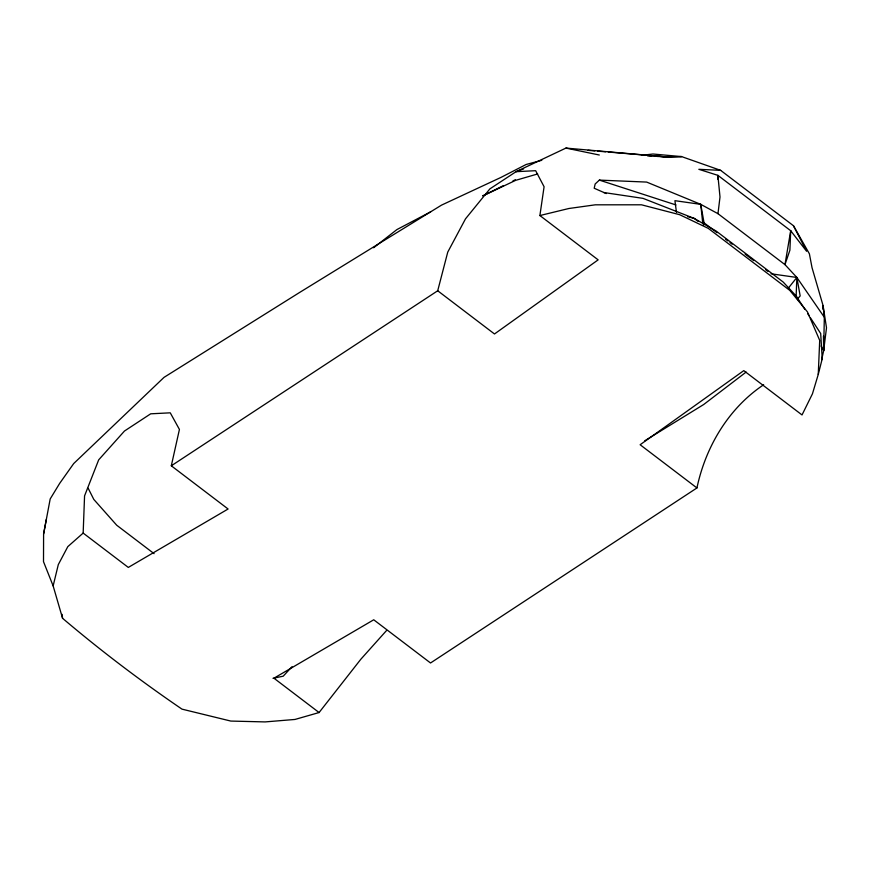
<?xml version="1.0" encoding="UTF-8"?>
<svg xmlns="http://www.w3.org/2000/svg" width="870" height="870" viewBox="0 0 870 870"><rect width="100%" height="100%" fill="white"/><g stroke="black" fill="none" stroke-linecap="round" stroke-linejoin="round"><path stroke-width="1.3" d="M46.317 519.455L43.598 533.984L43.5 561.661L53.146 585.912L62.564 618.298A1282.228 882.626 12.6 0 0 181.982 709.137L230.822 721.067L265.1 721.915L295.006 719.446L319.083 712.541L360.822 659.253L386.617 630.435M821.628 359.984L823.651 350.708L824.325 317.235L823.063 305.555L812.036 267.699L809.394 253.822L793.473 225.743L720.654 170.357L681.569 156.589L652.968 154.012L642.299 155.241M83.161 533.082L84.564 495.889L98.68 459.86L124.475 431.031L150.684 413.815L170.259 412.826L179.427 429.432L171.303 465.798L228.092 509.004L128.303 567.425L83.161 533.082L67.816 546.632L58.301 564.608L53.146 585.912M319.083 712.541L273.941 678.198L373.73 619.788L430.53 662.983L696.935 487.95L640.135 444.744L743.785 370.631L802.031 414.946L812.449 393.805L818.257 374.426L819.703 340.377L807.436 311.884L789.819 290.406L708.267 228.364L679.698 214.716L641.473 204.798L595.287 204.82L568.86 208.506L539.889 215.542L544.087 186.745L535.648 170.694L516.062 171.684L489.864 188.899L465.515 218.827L447.756 252.093L437.708 290.765L171.303 465.798M824.325 317.235L796.866 277.465L784.968 264.632L717.978 213.683L720.001 197.001L717.88 175.338L698.838 169.313L720.654 170.357M821.16 345.977L823.651 350.708L826.5 327.816L823.063 305.555L823.118 309.535M43.598 533.984L50.188 498.956L59.649 483.415L73.722 463.536L164.017 377.373L299.4 292.592L441.547 205.113L500.913 177.436L526.176 164.474L541.814 160.297M703.493 225.33L704.047 222.829L700.752 204.352L646.649 182.08L599.376 180.112L595.156 183.994L594.199 188.235L606.27 193.564M818.257 374.426L822.237 358.69L820.682 333.504L810.579 318.039M696.935 487.95C705.603 446.886 728.44 408.302 763.653 384.768M788.187 288.318L796.866 277.465L771.037 273.789M797.605 298.834L800.172 295.941L796.866 277.465L796.137 295.952L797.703 299.715M292.037 666.681L283.196 676.197L272.984 678.295M373.611 247.765L396.937 229.56L430.672 211.823M746.145 372.066L703.689 404.517L644.746 440.785M482.872 195.783L503.295 185.691M512.898 180.938L515.301 179.753M482.926 195.891L515.627 180.351L537.649 173.957M665.593 157.046L681.569 156.589L666.409 156.915L565.935 148.085L516.062 171.684L523.61 168.9M647.639 155.926L651.652 156.132M657.024 156.426L666.409 156.915L608.315 152.043M588.055 150.347L594.808 150.912M597.516 151.141L605.618 151.815M717.978 213.683L700.752 204.352L674.924 200.676L676.479 212.432M603.78 192.52L643.017 198.36L694.195 218.403L716.173 231.072L783.174 282.032L796.137 295.952L804.804 309.209M565.935 148.085L599.31 155.012M687.637 216.673L694.195 218.403L698.077 221.361M599.376 180.112L675.957 204.939M704.047 222.829L717.01 232.692M725.656 239.261L727.82 240.914M729.984 242.556L732.138 244.198M745.111 254.062L753.757 260.63M765.633 269.678L767.797 271.32M539.889 215.542L598.147 259.858L494.497 333.971L437.708 290.765M154.088 553.657L116.721 525.23L93.808 499.423L88.164 488.233M807.697 313.624L809.133 315.832M793.473 225.743L806.61 251.289L790.689 230.724L717.88 175.338L717.88 179.307M62.096 614.34L62.564 618.298M700.752 204.352L702.797 223.764M823.455 336.103L823.651 350.708M790.689 230.724L789.906 250.179L784.968 264.632L790.689 230.724"/></g></svg>
